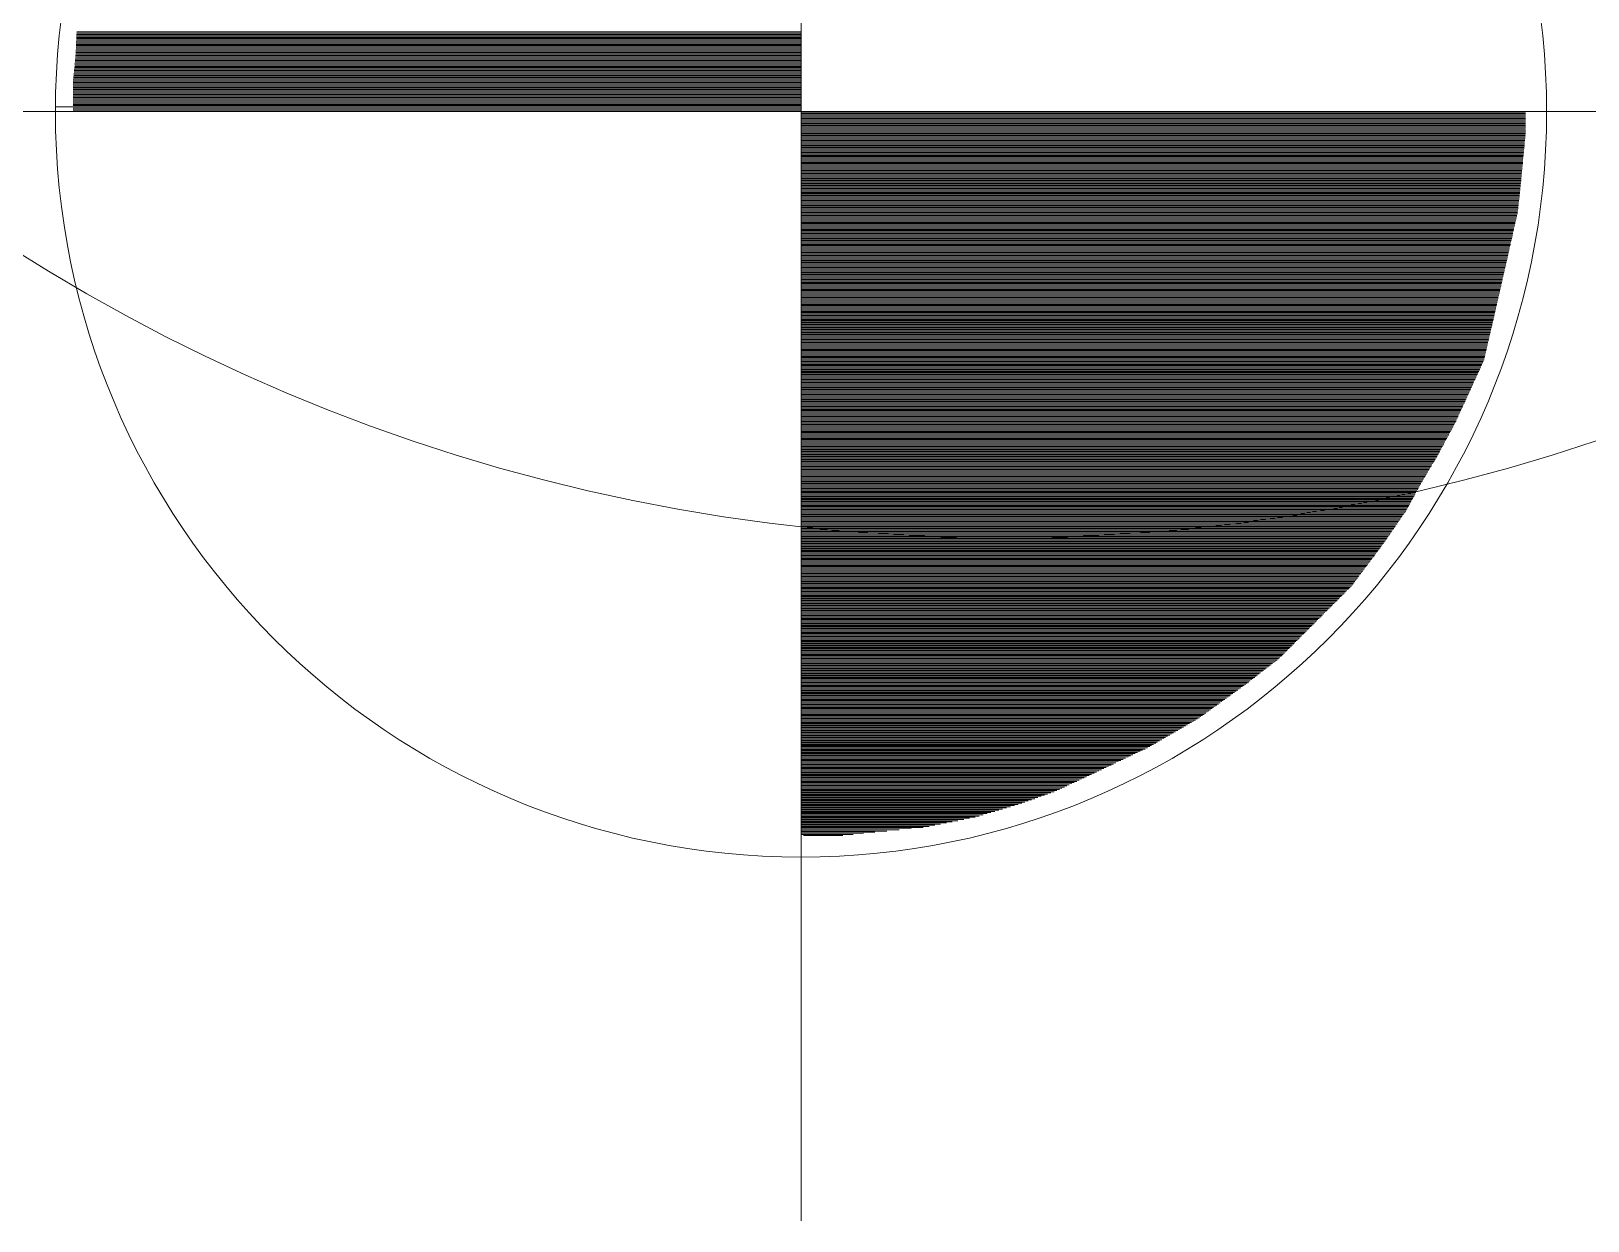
# Model space of a CAD drawing. Header units: millimetres. Extents: x 809 to 8159, y 33 to 4533.
# Drawn here: x 5644.47 to 5669.81, y 2389.74 to 2409.11 of the extents above; entities that cross this region are included whole.
import ezdxf

# ---------------------------------------------------------------- set-up
doc = ezdxf.new("R2010")
doc.units = ezdxf.units.MM
doc.layers.add('AHŞAP KONFERANS SALONU TAVAN', color=6, linetype='Continuous', lineweight=0)
doc.layers.add('cevre kotlar', color=6, linetype='Continuous', lineweight=0)

# ---------------------------------------------------------------- blocks, each defined once
blk = doc.blocks.new('K_K')
at = {"layer": 'cevre kotlar', "color": 2, "lineweight": 0}
for p, q in [((-0.0088, 0.0012), (-0.0085, 0.7383)), ((-0.4901, 0.0528), (-0.0086, 0.0528)), ((-0.4901, 0.0521), (-0.0086, 0.0521)), ((-0.49, 0.0544), (-0.0086, 0.0544)), ((-0.49, 0.0536), (-0.0086, 0.0536)), ((-0.4906, 0.0421), (-0.0086, 0.0421)), ((-0.4905, 0.0444), (-0.0086, 0.0444)), ((-0.4905, 0.0436), (-0.0086, 0.0436)), ((-0.4905, 0.0429), (-0.0086, 0.0429)), ((-0.4904, 0.0467), (-0.0086, 0.0467)), ((-0.4904, 0.0459), (-0.0086, 0.0459)), ((-0.4904, 0.0452), (-0.0086, 0.0452)), ((-0.4903, 0.0482), (-0.0086, 0.0482)), ((-0.4903, 0.0475), (-0.0086, 0.0475)), ((-0.4902, 0.0505), (-0.0086, 0.0505)), ((-0.4902, 0.0498), (-0.0086, 0.0498)), ((-0.4902, 0.049), (-0.0086, 0.049)), ((-0.4901, 0.0513), (-0.0086, 0.0513)), ((-0.4914, 0.0321), (-0.0086, 0.0321)), ((-0.4914, 0.0313), (-0.0086, 0.0313)), ((-0.4913, 0.0329), (-0.0086, 0.0329)), ((-0.4912, 0.0336), (-0.0086, 0.0336)), ((-0.4911, 0.0344), (-0.0086, 0.0344)), ((-0.491, 0.036), (-0.0086, 0.036)), ((-0.491, 0.0352), (-0.0086, 0.0352)), ((-0.4909, 0.0367), (-0.0086, 0.0367)), ((-0.4908, 0.0383), (-0.0086, 0.0383)), ((-0.4908, 0.0375), (-0.0086, 0.0375)), ((-0.4907, 0.0406), (-0.0086, 0.0406)), ((-0.4907, 0.0398), (-0.0086, 0.0398)), ((-0.4907, 0.039), (-0.0086, 0.039)), ((-0.4906, 0.0413), (-0.0086, 0.0413)), ((-0.4924, 0.0221), (-0.0086, 0.0221)), ((-0.4924, 0.0214), (-0.0086, 0.0214)), ((-0.4923, 0.0229), (-0.0086, 0.0229)), ((-0.4922, 0.0237), (-0.0086, 0.0237)), ((-0.4921, 0.0244), (-0.0086, 0.0244)), ((-0.492, 0.026), (-0.0086, 0.026)), ((-0.492, 0.0252), (-0.0086, 0.0252)), ((-0.4919, 0.0267), (-0.0086, 0.0267)), ((-0.4918, 0.0275), (-0.0086, 0.0275)), ((-0.4917, 0.029), (-0.0086, 0.029)), ((-0.4917, 0.0283), (-0.0086, 0.0283)), ((-0.4916, 0.0298), (-0.0086, 0.0298)), ((-0.4915, 0.0306), (-0.0086, 0.0306)), ((-0.4925, 0.0206), (-0.0086, 0.0206)), ((-0.4925, 0.0198), (-0.0086, 0.0198)), ((-0.4925, 0.0191), (-0.0086, 0.0191)), ((-0.4925, 0.0183), (-0.0086, 0.0183)), ((-0.4925, 0.0175), (-0.0086, 0.0175)), ((-0.4925, 0.0168), (-0.0086, 0.0168)), ((-0.4925, 0.016), (-0.0086, 0.016)), ((-0.4925, 0.0152), (-0.0086, 0.0152)), ((-0.4925, 0.0145), (-0.0086, 0.0145)), ((-0.4925, 0.0137), (-0.0086, 0.0137)), ((-0.4925, 0.0129), (-0.0086, 0.0129)), ((-0.4925, 0.0122), (-0.0086, 0.0122)), ((-0.4925, 0.0114), (-0.0086, 0.0114)), ((-0.4925, 0.0106), (-0.0086, 0.0106)), ((-0.7459, 0.0014), (-0.0086, 0.0014)), ((-0.5042, 0.0045), (-0.0086, 0.0045)), ((-0.4925, 0.0099), (-0.0086, 0.0099)), ((-0.4925, 0.0091), (-0.0086, 0.0091)), ((-0.4925, 0.0083), (-0.0086, 0.0083)), ((-0.4925, 0.0076), (-0.0086, 0.0076)), ((-0.4925, 0.0068), (-0.0086, 0.0068)), ((-0.4925, 0.006), (-0.0086, 0.006)), ((-0.4925, 0.0053), (-0.0086, 0.0053)), ((-0.4925, 0.0037), (-0.0086, 0.0037)), ((-0.4925, 0.003), (-0.0086, 0.003)), ((-0.4925, 0.0022), (-0.0086, 0.0022)), ((-0.0088, 0.0012), (-0.0088, -0.7359)), ((-0.0088, 0.0012), (0.7284, 0.0012)), ((-0.0088, 0.0004), (0.4725, 0.0004)), ((-0.0088, -0.0003), (0.4725, -0.0003)), ((-0.0088, -0.0011), (0.4725, -0.0011)), ((-0.0088, -0.0019), (0.4725, -0.0019)), ((-0.0088, -0.0026), (0.4725, -0.0026)), ((-0.0088, -0.0034), (0.4725, -0.0034)), ((-0.0088, -0.0042), (0.4725, -0.0042)), ((-0.0088, -0.0049), (0.4725, -0.0049)), ((-0.0088, -0.0057), (0.4725, -0.0057)), ((-0.0088, -0.0065), (0.4725, -0.0065)), ((-0.0088, -0.0072), (0.4725, -0.0072)), ((-0.0088, -0.008), (0.4725, -0.008)), ((-0.0088, -0.0088), (0.4725, -0.0088)), ((-0.0088, -0.0095), (0.4725, -0.0095)), ((-0.0088, -0.0103), (0.4725, -0.0103)), ((-0.0088, -0.0111), (0.4725, -0.0111)), ((-0.0088, -0.0119), (0.4725, -0.0119)), ((-0.0088, -0.0126), (0.4725, -0.0126)), ((-0.0088, -0.0134), (0.4725, -0.0134)), ((-0.0088, -0.0142), (0.4725, -0.0142)), ((-0.0088, -0.0149), (0.4724, -0.0149)), ((-0.0088, -0.0157), (0.4723, -0.0157)), ((-0.0088, -0.0165), (0.4723, -0.0165)), ((-0.0088, -0.0172), (0.4722, -0.0172)), ((-0.0088, -0.018), (0.4721, -0.018)), ((-0.0088, -0.0188), (0.472, -0.0188)), ((-0.0088, -0.0195), (0.472, -0.0195)), ((-0.0088, -0.0203), (0.4719, -0.0203)), ((-0.0088, -0.0211), (0.4718, -0.0211)), ((-0.0088, -0.0218), (0.4718, -0.0218)), ((-0.0088, -0.0226), (0.4717, -0.0226)), ((-0.0088, -0.0234), (0.4716, -0.0234)), ((-0.0088, -0.0241), (0.4715, -0.0241)), ((-0.0088, -0.0249), (0.4715, -0.0249)), ((-0.0088, -0.0257), (0.4714, -0.0257)), ((-0.0088, -0.0264), (0.4713, -0.0264)), ((-0.0088, -0.0272), (0.4712, -0.0272)), ((-0.0088, -0.028), (0.4712, -0.028)), ((-0.0088, -0.0287), (0.4711, -0.0287)), ((-0.0088, -0.0295), (0.471, -0.0295)), ((-0.0088, -0.0303), (0.4709, -0.0303)), ((-0.0088, -0.031), (0.4709, -0.031)), ((-0.0088, -0.0318), (0.4708, -0.0318)), ((-0.0088, -0.0326), (0.4707, -0.0326)), ((-0.0088, -0.0333), (0.4707, -0.0333)), ((-0.0088, -0.0341), (0.4706, -0.0341)), ((-0.0088, -0.0349), (0.4705, -0.0349)), ((-0.0088, -0.0356), (0.4704, -0.0356)), ((-0.0088, -0.0364), (0.4704, -0.0364)), ((-0.0088, -0.0372), (0.4703, -0.0372)), ((-0.0088, -0.0379), (0.4702, -0.0379)), ((-0.0088, -0.0387), (0.4701, -0.0387)), ((-0.0088, -0.0395), (0.4701, -0.0395)), ((-0.0088, -0.0402), (0.47, -0.0402)), ((-0.0088, -0.041), (0.4699, -0.041)), ((-0.0088, -0.0418), (0.4699, -0.0418)), ((-0.0088, -0.0425), (0.4698, -0.0425)), ((-0.0088, -0.0433), (0.4697, -0.0433)), ((-0.0088, -0.0441), (0.4696, -0.0441)), ((-0.0088, -0.0448), (0.4696, -0.0448)), ((-0.0088, -0.0456), (0.4695, -0.0456)), ((-0.0088, -0.0464), (0.4694, -0.0464)), ((-0.0088, -0.0471), (0.4693, -0.0471)), ((-0.0088, -0.0479), (0.4693, -0.0479)), ((-0.0088, -0.0487), (0.4692, -0.0487)), ((-0.0088, -0.0495), (0.4691, -0.0495)), ((-0.0088, -0.0502), (0.469, -0.0502)), ((-0.0088, -0.051), (0.469, -0.051)), ((-0.0088, -0.0518), (0.4689, -0.0518)), ((-0.0088, -0.0525), (0.4688, -0.0525)), ((-0.0088, -0.0533), (0.4687, -0.0533)), ((-0.0088, -0.0541), (0.4686, -0.0541)), ((-0.0088, -0.0548), (0.4685, -0.0548)), ((-0.0088, -0.0556), (0.4685, -0.0556)), ((-0.0088, -0.0564), (0.4684, -0.0564)), ((-0.0088, -0.0571), (0.4683, -0.0571)), ((-0.0088, -0.0579), (0.4682, -0.0579)), ((-0.0088, -0.0587), (0.4681, -0.0587)), ((-0.0088, -0.0594), (0.468, -0.0594)), ((-0.0088, -0.0602), (0.4679, -0.0602)), ((-0.0088, -0.061), (0.4679, -0.061)), ((-0.0088, -0.0617), (0.4678, -0.0617)), ((-0.0088, -0.0625), (0.4677, -0.0625)), ((-0.0088, -0.0633), (0.4676, -0.0633)), ((-0.0088, -0.064), (0.4675, -0.064)), ((-0.0088, -0.0648), (0.4674, -0.0648)), ((-0.0088, -0.0656), (0.4673, -0.0656)), ((-0.0088, -0.0663), (0.4672, -0.0663)), ((-0.0088, -0.0671), (0.467, -0.0671)), ((-0.0088, -0.0679), (0.4668, -0.0679)), ((-0.0088, -0.0686), (0.4667, -0.0686)), ((-0.0088, -0.0694), (0.4665, -0.0694)), ((-0.0088, -0.0702), (0.4663, -0.0702)), ((-0.0088, -0.0709), (0.4662, -0.0709)), ((-0.0088, -0.0717), (0.466, -0.0717)), ((-0.0088, -0.0725), (0.4658, -0.0725)), ((-0.0088, -0.0732), (0.4656, -0.0732)), ((-0.0088, -0.074), (0.4655, -0.074)), ((-0.0088, -0.0748), (0.4653, -0.0748)), ((-0.0088, -0.0755), (0.4651, -0.0755)), ((-0.0088, -0.0763), (0.4649, -0.0763)), ((-0.0088, -0.0771), (0.4648, -0.0771)), ((-0.0088, -0.0778), (0.4646, -0.0778)), ((-0.0088, -0.0786), (0.4644, -0.0786)), ((-0.0088, -0.0794), (0.4642, -0.0794)), ((-0.0088, -0.0801), (0.4641, -0.0801)), ((-0.0088, -0.0809), (0.4639, -0.0809)), ((-0.0088, -0.0817), (0.4637, -0.0817)), ((-0.0088, -0.0824), (0.4636, -0.0824)), ((-0.0088, -0.0832), (0.4634, -0.0832)), ((-0.0088, -0.084), (0.4632, -0.084)), ((-0.0088, -0.0847), (0.463, -0.0847)), ((-0.0088, -0.0855), (0.4629, -0.0855)), ((-0.0088, -0.0863), (0.4627, -0.0863)), ((-0.0088, -0.0871), (0.4625, -0.0871)), ((-0.0088, -0.0878), (0.4623, -0.0878)), ((-0.0088, -0.0886), (0.4622, -0.0886)), ((-0.0088, -0.0894), (0.462, -0.0894)), ((-0.0088, -0.0901), (0.4618, -0.0901)), ((-0.0088, -0.0909), (0.4616, -0.0909)), ((-0.0088, -0.0917), (0.4615, -0.0917)), ((-0.0088, -0.0924), (0.4613, -0.0924)), ((-0.0088, -0.0932), (0.4611, -0.0932)), ((-0.0088, -0.094), (0.461, -0.094)), ((-0.0088, -0.0947), (0.4608, -0.0947)), ((-0.0088, -0.0955), (0.4606, -0.0955)), ((-0.0088, -0.0963), (0.4604, -0.0963)), ((-0.0088, -0.097), (0.4603, -0.097)), ((-0.0088, -0.0978), (0.4601, -0.0978)), ((-0.0088, -0.0986), (0.4599, -0.0986)), ((-0.0088, -0.0993), (0.4597, -0.0993)), ((-0.0088, -0.1001), (0.4596, -0.1001)), ((-0.0088, -0.1009), (0.4594, -0.1009)), ((-0.0088, -0.1016), (0.4592, -0.1016)), ((-0.0088, -0.1024), (0.459, -0.1024)), ((-0.0088, -0.1032), (0.4589, -0.1032)), ((-0.0088, -0.1039), (0.4587, -0.1039)), ((-0.0088, -0.1047), (0.4585, -0.1047)), ((-0.0088, -0.1055), (0.4584, -0.1055)), ((-0.0088, -0.1062), (0.4582, -0.1062)), ((-0.0088, -0.107), (0.458, -0.107)), ((-0.0088, -0.1078), (0.4578, -0.1078)), ((-0.0088, -0.1085), (0.4577, -0.1085)), ((-0.0088, -0.1093), (0.4575, -0.1093)), ((-0.0088, -0.1101), (0.4573, -0.1101)), ((-0.0088, -0.1108), (0.4571, -0.1108)), ((-0.0088, -0.1116), (0.457, -0.1116)), ((-0.0088, -0.1124), (0.4568, -0.1124)), ((-0.0088, -0.1131), (0.4566, -0.1131)), ((-0.0088, -0.1139), (0.4564, -0.1139)), ((-0.0088, -0.1147), (0.4563, -0.1147)), ((-0.0088, -0.1154), (0.4561, -0.1154)), ((-0.0088, -0.1162), (0.4559, -0.1162)), ((-0.0088, -0.117), (0.4558, -0.117)), ((-0.0088, -0.1177), (0.4556, -0.1177)), ((-0.0088, -0.1185), (0.4554, -0.1185)), ((-0.0088, -0.1193), (0.4552, -0.1193)), ((-0.0088, -0.12), (0.4551, -0.12)), ((-0.0088, -0.1208), (0.4549, -0.1208)), ((-0.0088, -0.1216), (0.4547, -0.1216)), ((-0.0088, -0.1223), (0.4545, -0.1223)), ((-0.0088, -0.1231), (0.4543, -0.1231)), ((-0.0088, -0.1239), (0.4542, -0.1239)), ((-0.0088, -0.1247), (0.454, -0.1247)), ((-0.0088, -0.1254), (0.4538, -0.1254)), ((-0.0088, -0.1262), (0.4536, -0.1262)), ((-0.0088, -0.127), (0.4535, -0.127)), ((-0.0088, -0.1277), (0.4533, -0.1277)), ((-0.0088, -0.1285), (0.4531, -0.1285)), ((-0.0088, -0.1293), (0.4529, -0.1293)), ((-0.0088, -0.13), (0.4528, -0.13)), ((-0.0088, -0.1308), (0.4526, -0.1308)), ((-0.0088, -0.1316), (0.4524, -0.1316)), ((-0.0088, -0.1323), (0.4522, -0.1323)), ((-0.0088, -0.1331), (0.452, -0.1331)), ((-0.0088, -0.1339), (0.4519, -0.1339)), ((-0.0088, -0.1346), (0.4517, -0.1346)), ((-0.0088, -0.1354), (0.4515, -0.1354)), ((-0.0088, -0.1362), (0.4513, -0.1362)), ((-0.0088, -0.1369), (0.4512, -0.1369)), ((-0.0088, -0.1377), (0.451, -0.1377)), ((-0.0088, -0.1385), (0.4508, -0.1385)), ((-0.0088, -0.1392), (0.4506, -0.1392)), ((-0.0088, -0.14), (0.4505, -0.14)), ((-0.0088, -0.1408), (0.4503, -0.1408)), ((-0.0088, -0.1415), (0.4501, -0.1415)), ((-0.0088, -0.1423), (0.4499, -0.1423)), ((-0.0088, -0.1431), (0.4497, -0.1431)), ((-0.0088, -0.1438), (0.4496, -0.1438)), ((-0.0088, -0.1446), (0.4494, -0.1446)), ((-0.0088, -0.1454), (0.4492, -0.1454)), ((-0.0088, -0.1461), (0.449, -0.1461)), ((-0.0088, -0.1469), (0.4489, -0.1469)), ((-0.0088, -0.1477), (0.4487, -0.1477)), ((-0.0088, -0.1484), (0.4485, -0.1484)), ((-0.0088, -0.1492), (0.4483, -0.1492)), ((-0.0088, -0.15), (0.4482, -0.15)), ((-0.0088, -0.1507), (0.448, -0.1507)), ((-0.0088, -0.1515), (0.4478, -0.1515)), ((-0.0088, -0.1523), (0.4476, -0.1523)), ((-0.0088, -0.153), (0.4474, -0.153)), ((-0.0088, -0.1538), (0.4473, -0.1538)), ((-0.0088, -0.1546), (0.4471, -0.1546)), ((-0.0088, -0.1553), (0.4469, -0.1553)), ((-0.0088, -0.1561), (0.4467, -0.1561)), ((-0.0088, -0.1569), (0.4466, -0.1569)), ((-0.0088, -0.1576), (0.4464, -0.1576)), ((-0.0088, -0.1584), (0.4462, -0.1584)), ((-0.0088, -0.1592), (0.446, -0.1592)), ((-0.0088, -0.1599), (0.4458, -0.1599)), ((-0.0088, -0.1607), (0.4457, -0.1607)), ((-0.0088, -0.1615), (0.4455, -0.1615)), ((-0.0088, -0.1622), (0.4453, -0.1622)), ((-0.0088, -0.163), (0.4451, -0.163)), ((-0.0088, -0.1638), (0.445, -0.1638)), ((-0.0088, -0.1646), (0.4447, -0.1646)), ((-0.0088, -0.1653), (0.4443, -0.1653)), ((-0.0088, -0.1661), (0.444, -0.1661)), ((-0.0088, -0.1669), (0.4436, -0.1669)), ((-0.0088, -0.1676), (0.4433, -0.1676)), ((-0.0088, -0.1684), (0.4429, -0.1684)), ((-0.0088, -0.1692), (0.4426, -0.1692)), ((-0.0088, -0.1699), (0.4422, -0.1699)), ((-0.0088, -0.1707), (0.4419, -0.1707)), ((-0.0088, -0.1715), (0.4415, -0.1715)), ((-0.0088, -0.1722), (0.4412, -0.1722)), ((-0.0088, -0.173), (0.4408, -0.173)), ((-0.0088, -0.1738), (0.4405, -0.1738)), ((-0.0088, -0.1745), (0.4401, -0.1745)), ((-0.0088, -0.1753), (0.4398, -0.1753)), ((-0.0088, -0.1761), (0.4394, -0.1761)), ((-0.0088, -0.1768), (0.439, -0.1768)), ((-0.0088, -0.1776), (0.4387, -0.1776)), ((-0.0088, -0.1784), (0.4383, -0.1784)), ((-0.0088, -0.1791), (0.438, -0.1791)), ((-0.0088, -0.1799), (0.4376, -0.1799)), ((-0.0088, -0.1807), (0.4373, -0.1807)), ((-0.0088, -0.1814), (0.4369, -0.1814)), ((-0.0088, -0.1822), (0.4366, -0.1822)), ((-0.0088, -0.183), (0.4362, -0.183)), ((-0.0088, -0.1837), (0.4359, -0.1837)), ((-0.0088, -0.1845), (0.4355, -0.1845)), ((-0.0088, -0.1853), (0.4352, -0.1853)), ((-0.0088, -0.186), (0.4348, -0.186)), ((-0.0088, -0.1868), (0.4345, -0.1868)), ((-0.0088, -0.1876), (0.4341, -0.1876)), ((-0.0088, -0.1883), (0.4338, -0.1883)), ((-0.0088, -0.1891), (0.4334, -0.1891)), ((-0.0088, -0.1899), (0.4331, -0.1899)), ((-0.0088, -0.1906), (0.4327, -0.1906)), ((-0.0088, -0.1914), (0.4324, -0.1914)), ((-0.0088, -0.1922), (0.432, -0.1922)), ((-0.0088, -0.1929), (0.4317, -0.1929)), ((-0.0088, -0.1937), (0.4313, -0.1937)), ((-0.0088, -0.1945), (0.431, -0.1945)), ((-0.0088, -0.1952), (0.4306, -0.1952)), ((-0.0088, -0.196), (0.4303, -0.196)), ((-0.0088, -0.1968), (0.4299, -0.1968)), ((-0.0088, -0.1975), (0.4296, -0.1975)), ((-0.0088, -0.1983), (0.4292, -0.1983)), ((-0.0088, -0.1991), (0.4288, -0.1991)), ((-0.0088, -0.1998), (0.4285, -0.1998)), ((-0.0088, -0.2006), (0.4281, -0.2006)), ((-0.0088, -0.2014), (0.4278, -0.2014)), ((-0.0088, -0.2022), (0.4274, -0.2022)), ((-0.0088, -0.2029), (0.4271, -0.2029)), ((-0.0088, -0.2037), (0.4267, -0.2037)), ((-0.0088, -0.2045), (0.4264, -0.2045)), ((-0.0088, -0.2052), (0.426, -0.2052)), ((-0.0088, -0.206), (0.4256, -0.206)), ((-0.0088, -0.2068), (0.4252, -0.2068)), ((-0.0088, -0.2075), (0.4248, -0.2075)), ((-0.0088, -0.2083), (0.4244, -0.2083)), ((-0.0088, -0.2091), (0.424, -0.2091)), ((-0.0088, -0.2098), (0.4236, -0.2098)), ((-0.0088, -0.2106), (0.4232, -0.2106)), ((-0.0088, -0.2114), (0.4227, -0.2114)), ((-0.0088, -0.2121), (0.4223, -0.2121)), ((-0.0088, -0.2129), (0.4219, -0.2129)), ((-0.0088, -0.2137), (0.4215, -0.2137)), ((-0.0088, -0.2144), (0.4211, -0.2144)), ((-0.0088, -0.2152), (0.4207, -0.2152)), ((-0.0088, -0.216), (0.4203, -0.216)), ((-0.0088, -0.2167), (0.4199, -0.2167)), ((-0.0088, -0.2175), (0.4194, -0.2175)), ((-0.0088, -0.2183), (0.419, -0.2183)), ((-0.0088, -0.219), (0.4186, -0.219)), ((-0.0088, -0.2198), (0.4182, -0.2198)), ((-0.0088, -0.2206), (0.4178, -0.2206)), ((-0.0088, -0.2213), (0.4174, -0.2213)), ((-0.0088, -0.2221), (0.417, -0.2221)), ((-0.0088, -0.2229), (0.4166, -0.2229)), ((-0.0088, -0.2236), (0.4161, -0.2236)), ((-0.0088, -0.2244), (0.4157, -0.2244)), ((-0.0088, -0.2252), (0.4153, -0.2252)), ((-0.0088, -0.2259), (0.4149, -0.2259)), ((-0.0088, -0.2267), (0.4145, -0.2267)), ((-0.0088, -0.2275), (0.4141, -0.2275)), ((-0.0088, -0.2282), (0.4136, -0.2282)), ((-0.0088, -0.229), (0.4132, -0.229)), ((-0.0088, -0.2298), (0.4127, -0.2298)), ((-0.0088, -0.2305), (0.4123, -0.2305)), ((-0.0088, -0.2313), (0.4118, -0.2313)), ((-0.0088, -0.2321), (0.4113, -0.2321)), ((-0.0088, -0.2328), (0.4109, -0.2328)), ((-0.0088, -0.2336), (0.4104, -0.2336)), ((-0.0088, -0.2344), (0.41, -0.2344)), ((-0.0088, -0.2351), (0.4095, -0.2351)), ((-0.0088, -0.2359), (0.409, -0.2359)), ((-0.0088, -0.2367), (0.4086, -0.2367)), ((-0.0088, -0.2374), (0.4081, -0.2374)), ((-0.0088, -0.2382), (0.4077, -0.2382)), ((-0.0088, -0.239), (0.4072, -0.239)), ((-0.0088, -0.2398), (0.4067, -0.2398)), ((-0.0088, -0.2405), (0.4063, -0.2405)), ((-0.0088, -0.2413), (0.4058, -0.2413)), ((-0.0088, -0.2421), (0.4054, -0.2421)), ((-0.0088, -0.2428), (0.4049, -0.2428)), ((-0.0088, -0.2436), (0.4044, -0.2436)), ((-0.0088, -0.2444), (0.404, -0.2444)), ((-0.0088, -0.2451), (0.4035, -0.2451)), ((-0.0088, -0.2459), (0.4031, -0.2459)), ((-0.0088, -0.2467), (0.4027, -0.2467)), ((-0.0088, -0.2474), (0.4023, -0.2474)), ((-0.0088, -0.2482), (0.4018, -0.2482)), ((-0.0088, -0.249), (0.4014, -0.249)), ((-0.0088, -0.2497), (0.401, -0.2497)), ((-0.0088, -0.2505), (0.4006, -0.2505)), ((-0.0088, -0.2513), (0.4002, -0.2513)), ((-0.0088, -0.252), (0.3997, -0.252)), ((-0.0088, -0.2528), (0.3993, -0.2528)), ((-0.0088, -0.2536), (0.3989, -0.2536)), ((-0.0088, -0.2543), (0.3985, -0.2543)), ((-0.0088, -0.2551), (0.3981, -0.2551)), ((-0.0088, -0.2559), (0.3976, -0.2559)), ((-0.0088, -0.2566), (0.3972, -0.2566)), ((-0.0088, -0.2574), (0.3968, -0.2574)), ((-0.0088, -0.2582), (0.3964, -0.2582)), ((-0.0088, -0.2589), (0.396, -0.2589)), ((-0.0088, -0.2597), (0.3956, -0.2597)), ((-0.0088, -0.2605), (0.3951, -0.2605)), ((-0.0088, -0.2612), (0.3947, -0.2612)), ((-0.0088, -0.262), (0.3943, -0.262)), ((-0.0088, -0.2628), (0.3939, -0.2628)), ((-0.0088, -0.2635), (0.3935, -0.2635)), ((-0.0088, -0.2643), (0.393, -0.2643)), ((-0.0088, -0.2651), (0.3925, -0.2651)), ((-0.0088, -0.2658), (0.392, -0.2658)), ((-0.0088, -0.2666), (0.3914, -0.2666)), ((-0.0088, -0.2674), (0.3909, -0.2674)), ((-0.0088, -0.2681), (0.3904, -0.2681)), ((-0.0088, -0.2689), (0.3898, -0.2689)), ((-0.0088, -0.2697), (0.3893, -0.2697)), ((-0.0088, -0.2704), (0.3888, -0.2704)), ((-0.0088, -0.2712), (0.3882, -0.2712)), ((-0.0088, -0.272), (0.3877, -0.272)), ((-0.0088, -0.2727), (0.3872, -0.2727)), ((-0.0088, -0.2735), (0.3866, -0.2735)), ((-0.0088, -0.2743), (0.3861, -0.2743)), ((-0.0088, -0.275), (0.3856, -0.275)), ((-0.0088, -0.2758), (0.385, -0.2758)), ((-0.0088, -0.2766), (0.3845, -0.2766)), ((-0.0088, -0.2774), (0.384, -0.2774)), ((-0.0088, -0.2781), (0.3835, -0.2781)), ((-0.0088, -0.2789), (0.3829, -0.2789)), ((-0.0088, -0.2797), (0.3824, -0.2797)), ((-0.0088, -0.2804), (0.3819, -0.2804)), ((-0.0088, -0.2812), (0.3813, -0.2812)), ((-0.0088, -0.282), (0.3808, -0.282)), ((-0.0088, -0.2827), (0.3803, -0.2827)), ((-0.0088, -0.2835), (0.3797, -0.2835)), ((-0.0088, -0.2843), (0.3792, -0.2843)), ((-0.0088, -0.285), (0.3787, -0.285)), ((-0.0088, -0.2858), (0.3781, -0.2858)), ((-0.0088, -0.2866), (0.3776, -0.2866)), ((-0.0088, -0.2873), (0.377, -0.2873)), ((-0.0088, -0.2881), (0.3765, -0.2881)), ((-0.0088, -0.2889), (0.3759, -0.2889)), ((-0.0088, -0.2896), (0.3753, -0.2896)), ((-0.0088, -0.2904), (0.3747, -0.2904)), ((-0.0088, -0.2912), (0.3742, -0.2912)), ((-0.0088, -0.2919), (0.3736, -0.2919)), ((-0.0088, -0.2927), (0.373, -0.2927)), ((-0.0088, -0.2935), (0.3724, -0.2935)), ((-0.0088, -0.2942), (0.3719, -0.2942)), ((-0.0088, -0.295), (0.3713, -0.295)), ((-0.0088, -0.2958), (0.3707, -0.2958)), ((-0.0088, -0.2965), (0.3701, -0.2965)), ((-0.0088, -0.2973), (0.3696, -0.2973)), ((-0.0088, -0.2981), (0.369, -0.2981)), ((-0.0088, -0.2988), (0.3684, -0.2988)), ((-0.0088, -0.2996), (0.3678, -0.2996)), ((-0.0088, -0.3004), (0.3673, -0.3004)), ((-0.0088, -0.3011), (0.3667, -0.3011)), ((-0.0088, -0.3019), (0.3661, -0.3019)), ((-0.0088, -0.3027), (0.3655, -0.3027)), ((-0.0088, -0.3034), (0.3649, -0.3034)), ((-0.0088, -0.3042), (0.3644, -0.3042)), ((-0.0088, -0.305), (0.3638, -0.305)), ((-0.0088, -0.3057), (0.3632, -0.3057)), ((-0.0088, -0.3065), (0.3626, -0.3065)), ((-0.0088, -0.3073), (0.3621, -0.3073)), ((-0.0088, -0.308), (0.3615, -0.308)), ((-0.0088, -0.3088), (0.3609, -0.3088)), ((-0.0088, -0.3096), (0.3603, -0.3096)), ((-0.0088, -0.3103), (0.3598, -0.3103)), ((-0.0088, -0.3111), (0.3592, -0.3111)), ((-0.0088, -0.3119), (0.3586, -0.3119)), ((-0.0088, -0.3126), (0.358, -0.3126)), ((-0.0088, -0.3134), (0.3575, -0.3134)), ((-0.0088, -0.3142), (0.3569, -0.3142)), ((-0.0088, -0.315), (0.3561, -0.315)), ((-0.0088, -0.3157), (0.3553, -0.3157)), ((-0.0088, -0.3165), (0.3546, -0.3165)), ((-0.0088, -0.3173), (0.3538, -0.3173)), ((-0.0088, -0.318), (0.353, -0.318)), ((-0.0088, -0.3188), (0.3523, -0.3188)), ((-0.0088, -0.3196), (0.3515, -0.3196)), ((-0.0088, -0.3203), (0.3507, -0.3203)), ((-0.0088, -0.3211), (0.35, -0.3211)), ((-0.0088, -0.3219), (0.3492, -0.3219)), ((-0.0088, -0.3226), (0.3484, -0.3226)), ((-0.0088, -0.3234), (0.3477, -0.3234)), ((-0.0088, -0.3242), (0.3469, -0.3242)), ((-0.0088, -0.3249), (0.3461, -0.3249)), ((-0.0088, -0.3257), (0.3454, -0.3257)), ((-0.0088, -0.3265), (0.3446, -0.3265)), ((-0.0088, -0.3272), (0.3438, -0.3272)), ((-0.0088, -0.328), (0.3431, -0.328)), ((-0.0088, -0.3288), (0.3423, -0.3288)), ((-0.0088, -0.3295), (0.3415, -0.3295)), ((-0.0088, -0.3303), (0.3408, -0.3303)), ((-0.0088, -0.3311), (0.34, -0.3311)), ((-0.0088, -0.3318), (0.3392, -0.3318)), ((-0.0088, -0.3326), (0.3385, -0.3326)), ((-0.0088, -0.3334), (0.3377, -0.3334)), ((-0.0088, -0.3341), (0.3369, -0.3341)), ((-0.0088, -0.3349), (0.3362, -0.3349)), ((-0.0088, -0.3357), (0.3354, -0.3357)), ((-0.0088, -0.3364), (0.3346, -0.3364)), ((-0.0088, -0.3372), (0.3339, -0.3372)), ((-0.0088, -0.338), (0.3331, -0.338)), ((-0.0088, -0.3387), (0.3323, -0.3387)), ((-0.0088, -0.3395), (0.3316, -0.3395)), ((-0.0088, -0.3403), (0.3308, -0.3403)), ((-0.0088, -0.341), (0.33, -0.341)), ((-0.0088, -0.3418), (0.3293, -0.3418)), ((-0.0088, -0.3426), (0.3285, -0.3426)), ((-0.0088, -0.3433), (0.3277, -0.3433)), ((-0.0088, -0.3441), (0.327, -0.3441)), ((-0.0088, -0.3449), (0.3262, -0.3449)), ((-0.0088, -0.3456), (0.3254, -0.3456)), ((-0.0088, -0.3464), (0.3247, -0.3464)), ((-0.0088, -0.3472), (0.3239, -0.3472)), ((-0.0088, -0.3479), (0.3231, -0.3479)), ((-0.0088, -0.3487), (0.3223, -0.3487)), ((-0.0088, -0.3495), (0.3216, -0.3495)), ((-0.0088, -0.3502), (0.3208, -0.3502)), ((-0.0088, -0.351), (0.32, -0.351)), ((-0.0088, -0.3518), (0.3193, -0.3518)), ((-0.0088, -0.3525), (0.3185, -0.3525)), ((-0.0088, -0.3533), (0.3177, -0.3533)), ((-0.0088, -0.3541), (0.317, -0.3541)), ((-0.0088, -0.3549), (0.3162, -0.3549)), ((-0.0088, -0.3556), (0.3154, -0.3556)), ((-0.0088, -0.3564), (0.3147, -0.3564)), ((-0.0088, -0.3572), (0.3139, -0.3572)), ((-0.0088, -0.3579), (0.3131, -0.3579)), ((-0.0088, -0.3587), (0.3124, -0.3587)), ((-0.0088, -0.3595), (0.3116, -0.3595)), ((-0.0088, -0.3602), (0.3108, -0.3602)), ((-0.0088, -0.361), (0.3101, -0.361)), ((-0.0088, -0.3618), (0.3093, -0.3618)), ((-0.0088, -0.3625), (0.3085, -0.3625)), ((-0.0088, -0.3633), (0.3075, -0.3633)), ((-0.0088, -0.3641), (0.3065, -0.3641)), ((-0.0088, -0.3648), (0.3055, -0.3648)), ((-0.0088, -0.3656), (0.3045, -0.3656)), ((-0.0088, -0.3664), (0.3035, -0.3664)), ((-0.0088, -0.3671), (0.3025, -0.3671)), ((-0.0088, -0.3679), (0.3015, -0.3679)), ((-0.0088, -0.3687), (0.3005, -0.3687)), ((-0.0088, -0.3694), (0.2995, -0.3694)), ((-0.0088, -0.3702), (0.2985, -0.3702)), ((-0.0088, -0.371), (0.2975, -0.371)), ((-0.0088, -0.3717), (0.2965, -0.3717)), ((-0.0088, -0.3725), (0.2955, -0.3725)), ((-0.0088, -0.3733), (0.2945, -0.3733)), ((-0.0088, -0.374), (0.2935, -0.374)), ((-0.0088, -0.3748), (0.2926, -0.3748)), ((-0.0088, -0.3756), (0.2916, -0.3756)), ((-0.0088, -0.3763), (0.2906, -0.3763)), ((-0.0088, -0.3771), (0.2896, -0.3771)), ((-0.0088, -0.3779), (0.2886, -0.3779)), ((-0.0088, -0.3786), (0.2876, -0.3786)), ((-0.0088, -0.3794), (0.2866, -0.3794)), ((-0.0088, -0.3802), (0.2855, -0.3802)), ((-0.0088, -0.3809), (0.2845, -0.3809)), ((-0.0088, -0.3817), (0.2834, -0.3817)), ((-0.0088, -0.3825), (0.2823, -0.3825)), ((-0.0088, -0.3832), (0.2813, -0.3832)), ((-0.0088, -0.384), (0.2802, -0.384)), ((-0.0088, -0.3848), (0.2792, -0.3848)), ((-0.0088, -0.3855), (0.2781, -0.3855)), ((-0.0088, -0.3863), (0.277, -0.3863)), ((-0.0088, -0.3871), (0.276, -0.3871)), ((-0.0088, -0.3878), (0.2749, -0.3878)), ((-0.0088, -0.3886), (0.2738, -0.3886)), ((-0.0088, -0.3894), (0.2728, -0.3894)), ((-0.0088, -0.3901), (0.2717, -0.3901)), ((-0.0088, -0.3909), (0.2707, -0.3909)), ((-0.0088, -0.3917), (0.2696, -0.3917)), ((-0.0088, -0.3925), (0.2685, -0.3925)), ((-0.0088, -0.3932), (0.2675, -0.3932)), ((-0.0088, -0.394), (0.2664, -0.394)), ((-0.0088, -0.3948), (0.2653, -0.3948)), ((-0.0088, -0.3955), (0.2643, -0.3955)), ((-0.0088, -0.3963), (0.2632, -0.3963)), ((-0.0088, -0.3971), (0.2622, -0.3971)), ((-0.0088, -0.3978), (0.2611, -0.3978)), ((-0.0088, -0.3986), (0.26, -0.3986)), ((-0.0088, -0.3994), (0.259, -0.3994)), ((-0.0088, -0.4001), (0.2579, -0.4001)), ((-0.0088, -0.4009), (0.2568, -0.4009)), ((-0.0088, -0.4017), (0.2558, -0.4017)), ((-0.0088, -0.4024), (0.2546, -0.4024)), ((-0.0088, -0.4032), (0.2533, -0.4032)), ((-0.0088, -0.404), (0.252, -0.404)), ((-0.0088, -0.4047), (0.2506, -0.4047)), ((-0.0088, -0.4055), (0.2493, -0.4055)), ((-0.0088, -0.4063), (0.248, -0.4063)), ((-0.0088, -0.407), (0.2467, -0.407)), ((-0.0088, -0.4078), (0.2453, -0.4078)), ((-0.0088, -0.4086), (0.244, -0.4086)), ((-0.0088, -0.4093), (0.2427, -0.4093)), ((-0.0088, -0.4101), (0.2414, -0.4101)), ((-0.0088, -0.4109), (0.24, -0.4109)), ((-0.0088, -0.4116), (0.2387, -0.4116)), ((-0.0088, -0.4124), (0.2374, -0.4124)), ((-0.0088, -0.4132), (0.2361, -0.4132)), ((-0.0088, -0.4139), (0.2347, -0.4139)), ((-0.0088, -0.4147), (0.2334, -0.4147)), ((-0.0088, -0.4155), (0.2321, -0.4155)), ((-0.0088, -0.4162), (0.2308, -0.4162)), ((-0.0088, -0.417), (0.2294, -0.417)), ((-0.0088, -0.4178), (0.2281, -0.4178)), ((-0.0088, -0.4185), (0.2268, -0.4185)), ((-0.0088, -0.4193), (0.2254, -0.4193)), ((-0.0088, -0.4201), (0.2241, -0.4201)), ((-0.0088, -0.4208), (0.2228, -0.4208)), ((-0.0088, -0.4216), (0.2213, -0.4216)), ((-0.0088, -0.4224), (0.2197, -0.4224)), ((-0.0088, -0.4231), (0.2181, -0.4231)), ((-0.0088, -0.4239), (0.2164, -0.4239)), ((-0.0088, -0.4247), (0.2148, -0.4247)), ((-0.0088, -0.4254), (0.2132, -0.4254)), ((-0.0088, -0.4262), (0.2116, -0.4262)), ((-0.0088, -0.427), (0.21, -0.427)), ((-0.0088, -0.4277), (0.2084, -0.4277)), ((-0.0088, -0.4285), (0.2068, -0.4285)), ((-0.0088, -0.4293), (0.2052, -0.4293)), ((-0.0088, -0.4301), (0.2036, -0.4301)), ((-0.0088, -0.4308), (0.2019, -0.4308)), ((-0.0088, -0.4316), (0.2003, -0.4316)), ((-0.0088, -0.4324), (0.1987, -0.4324)), ((-0.0088, -0.4331), (0.1971, -0.4331)), ((-0.0088, -0.4339), (0.1955, -0.4339)), ((-0.0088, -0.4347), (0.1939, -0.4347)), ((-0.0088, -0.4354), (0.1923, -0.4354)), ((-0.0088, -0.4362), (0.1907, -0.4362)), ((-0.0088, -0.437), (0.189, -0.437)), ((-0.0088, -0.4377), (0.1874, -0.4377)), ((-0.0088, -0.4385), (0.1858, -0.4385)), ((-0.0088, -0.4393), (0.1842, -0.4393)), ((-0.0088, -0.44), (0.1825, -0.44)), ((-0.0088, -0.4408), (0.1809, -0.4408)), ((-0.0088, -0.4416), (0.1792, -0.4416)), ((-0.0088, -0.4423), (0.1776, -0.4423)), ((-0.0088, -0.4431), (0.176, -0.4431)), ((-0.0088, -0.4439), (0.1743, -0.4439)), ((-0.0088, -0.4446), (0.1727, -0.4446)), ((-0.0088, -0.4454), (0.171, -0.4454)), ((-0.0088, -0.4462), (0.1694, -0.4462)), ((-0.0088, -0.4469), (0.1677, -0.4469)), ((-0.0088, -0.4477), (0.1661, -0.4477)), ((-0.0088, -0.4485), (0.1644, -0.4485)), ((-0.0088, -0.4492), (0.1628, -0.4492)), ((-0.0088, -0.45), (0.1612, -0.45)), ((-0.0088, -0.4508), (0.1593, -0.4508)), ((-0.0088, -0.4515), (0.1571, -0.4515)), ((-0.0088, -0.4523), (0.155, -0.4523)), ((-0.0088, -0.4531), (0.1528, -0.4531)), ((-0.0088, -0.4538), (0.1507, -0.4538)), ((-0.0088, -0.4546), (0.1485, -0.4546)), ((-0.0088, -0.4554), (0.1464, -0.4554)), ((-0.0088, -0.4561), (0.1442, -0.4561)), ((-0.0088, -0.4569), (0.1421, -0.4569)), ((-0.0088, -0.4577), (0.1399, -0.4577)), ((-0.0088, -0.4584), (0.1378, -0.4584)), ((-0.0088, -0.4592), (0.1355, -0.4592)), ((-0.0088, -0.46), (0.1329, -0.46)), ((-0.0088, -0.4607), (0.1303, -0.4607)), ((-0.0088, -0.4615), (0.1277, -0.4615)), ((-0.0088, -0.4623), (0.1251, -0.4623)), ((-0.0088, -0.463), (0.1225, -0.463)), ((-0.0088, -0.4638), (0.1199, -0.4638)), ((-0.0088, -0.4646), (0.1173, -0.4646)), ((-0.0088, -0.4653), (0.1147, -0.4653)), ((-0.0088, -0.4661), (0.1121, -0.4661)), ((-0.0088, -0.4669), (0.1095, -0.4669)), ((-0.0088, -0.4677), (0.1068, -0.4677)), ((-0.0088, -0.4684), (0.103, -0.4684)), ((-0.0088, -0.4692), (0.0992, -0.4692)), ((-0.0088, -0.47), (0.0954, -0.47)), ((-0.0088, -0.4707), (0.0915, -0.4707)), ((-0.0088, -0.4715), (0.0877, -0.4715)), ((-0.0088, -0.4723), (0.0838, -0.4723)), ((-0.0088, -0.473), (0.08, -0.473)), ((-0.0088, -0.4738), (0.0762, -0.4738)), ((-0.0088, -0.4746), (0.0723, -0.4746)), ((-0.0088, -0.4753), (0.0643, -0.4753)), ((-0.0088, -0.4761), (0.0563, -0.4761)), ((-0.0088, -0.4769), (0.0482, -0.4769)), ((-0.0088, -0.4776), (0.0401, -0.4776)), ((-0.0088, -0.4784), (0.0326, -0.4784)), ((-0.0088, -0.4792), (0.0257, -0.4792)), ((-0.0073, -0.4799), (0.0188, -0.4799))]:
    blk.add_line(p, q, dxfattribs=at)
blk.add_circle((-0.0088, 0.0012), 0.4954, dxfattribs=at)
blk = doc.blocks.new('RTHRTHRTRTHRHRTH')
at = {"layer": 'AHŞAP KONFERANS SALONU TAVAN'}
blk.add_circle((40067.254, -6176.726), 30, dxfattribs=at)

msp = doc.modelspace()

# ---------------------------------------------------------------- block references
at = {"layer": 'AHŞAP KONFERANS SALONU TAVAN'}
msp.add_blockref('RTHRTHRTRTHRHRTH', (-34406.946, 8607.587), dxfattribs=at)
at = {"layer": 'cevre kotlar', "xscale": 24.49999999999999, "yscale": 24.49999999999999, "zscale": 24.49999999999999, "rotation": 0.009778997462988104}
msp.add_blockref('K_K', (5657.217, 2407.773), dxfattribs=at)

doc.saveas('drawing.dxf')
